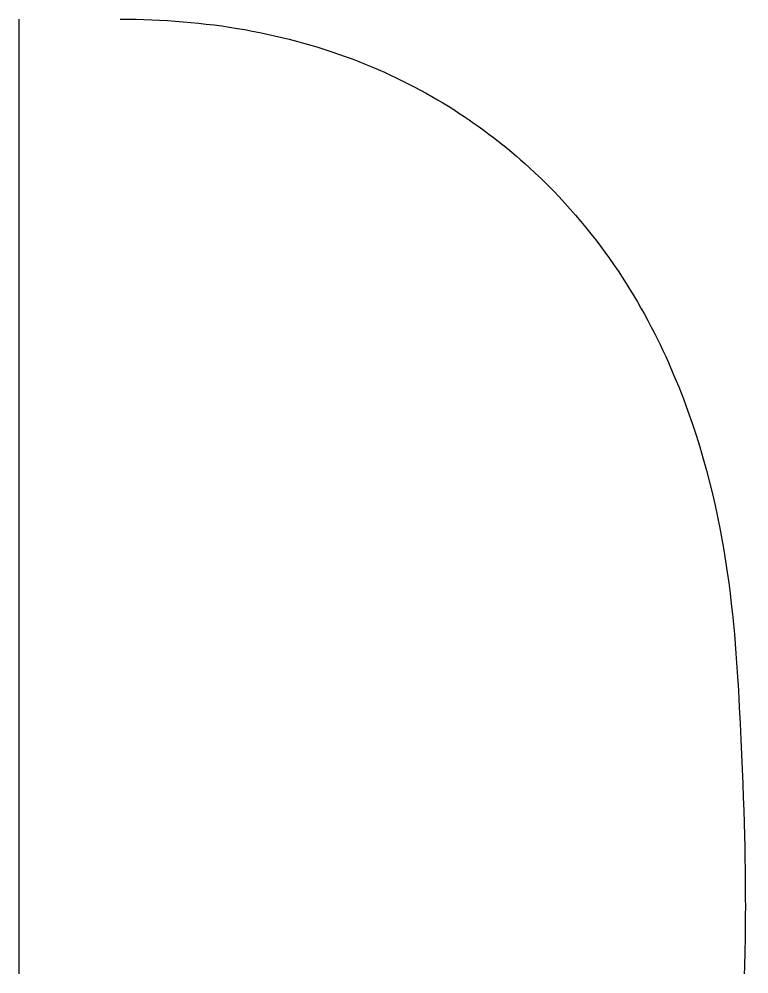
# Model space of a CAD drawing. Header units: metres. Extents: x 1.416 to 1.625, y -1.011 to -0.738.
import ezdxf

# ---------------------------------------------------------------- set-up
doc = ezdxf.new("R2010")
doc.units = ezdxf.units.M
doc.layers.add('Layer 03', color=5, linetype='Continuous', true_color=0x0000ff)

msp = doc.modelspace()

# ---------------------------------------------------------------- linework, layer by layer
at = {"layer": 'Layer 03', "extrusion": (1, 0, 0)}
msp.add_arc((0.29957, -0.11575, 1.41641), 1.31013, 180, 217.63524, dxfattribs=at)
at = {"layer": 'Layer 03'}
msp.add_open_spline([(1.4453, -0.73794, -0.91576), (1.45737, -0.73794, -0.91576), (1.46927, -0.7389, -0.91453), (1.49248, -0.74301, -0.90916), (1.50334, -0.74609, -0.90512), (1.53356, -0.75792, -0.88928), (1.54951, -0.76877, -0.87437), (1.58165, -0.79808, -0.83172), (1.59392, -0.81806, -0.80033), (1.61857, -0.87323, -0.70445), (1.62082, -0.90894, -0.62735), (1.62495, -0.98476, -0.41473), (1.62359, -1.01056, -0.26557), (1.62359, -1.01056, -0.11575)], degree=3, knots=[0, 0, 0, 0, 0.0360574, 0.0360574, 0.0721501, 0.0721501, 0.1438544, 0.1438544, 0.2556169, 0.2556169, 0.4878874, 0.4878874, 0.9461255, 0.9461255, 0.9461255, 0.9461255], dxfattribs=at)

doc.saveas('drawing.dxf')
